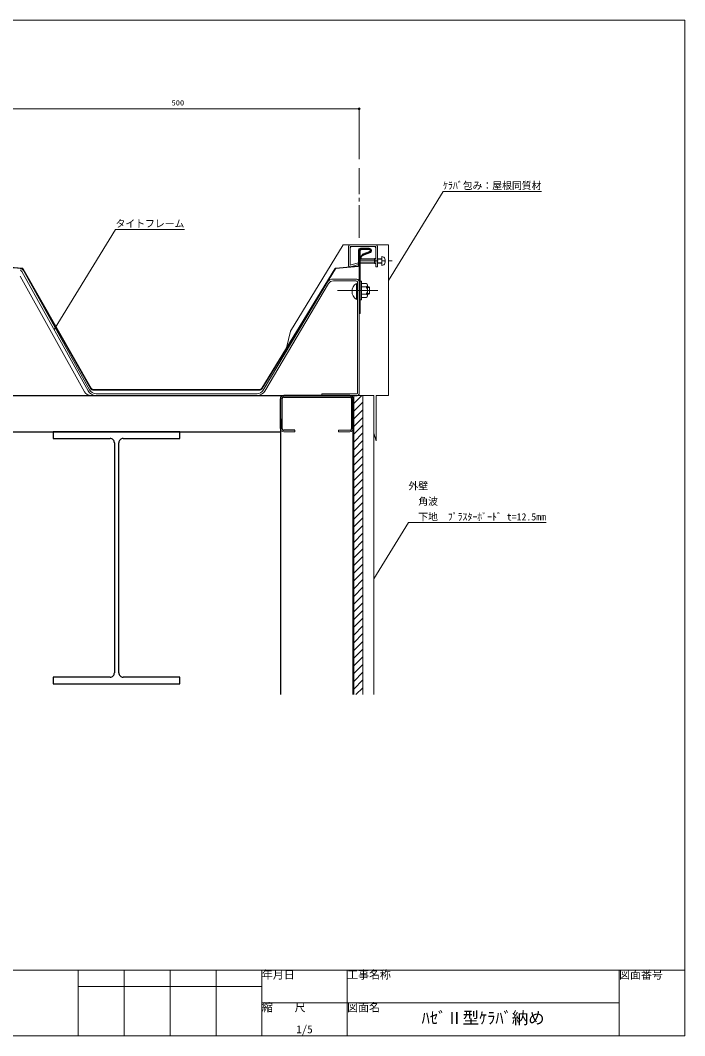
# Model space of a CAD drawing. Units: millimetres at full size, sheet at 1:5; details may follow other scales. Extents: x -3142 to 7368, y -2477 to 957.
# Drawn here: x 103 to 1015, y -837 to 558 of the extents above; entities that cross this region are included whole.
import ezdxf
from ezdxf.enums import TextEntityAlignment as Align

# ---------------------------------------------------------------- set-up
doc = ezdxf.new("R2010")
doc.units = ezdxf.units.MM
doc.header["$LTSCALE"] = 5
doc.header["$PDMODE"] = 32
doc.header["$PDSIZE"] = 2.5
doc.linetypes.add('CHAIN1', pattern=[8, 5, -1, 1, -1])
doc.linetypes.add('CHAIN2', pattern=[12, 9, -1, 1, -1])
for name, color, linetype, lineweight in [('0-0_0', 7, 'Continuous', 18), ('0-1_LAYER001', 7, 'Continuous', 18), ('0-3_LAYER003', 5, 'Continuous', 18), ('0-5_LAYER005', 4, 'Continuous', 18), ('0-6_LAYER006', 4, 'Continuous', 18)]:
    doc.layers.add(name, color=color, linetype=linetype, lineweight=lineweight)
doc.layers.add('0-2_LAYER002', color=7, linetype='Continuous')
doc.layers.add('0-4_LAYER004', color=7, linetype='Continuous')
doc.styles.add('ＭＳ ゴシック', font='')
doc.styles.get('ＭＳ ゴシック').set_extended_font_data('MS Gothic')

# ---------------------------------------------------------------- blocks, each defined once
blk = doc.blocks.new('GROUP_7')
at = {"layer": '0-6_LAYER006'}
for p, q in [((490.87, 42.429), (491.144, 42.703)), ((490.87, 31.823), (501.75, 42.703)), ((490.87, 21.216), (503.37, 33.716)), ((490.87, 10.61), (503.37, 23.11)), ((490.87, 0.003), (503.37, 12.503)), ((490.87, -10.604), (503.37, 1.896)), ((490.87, -21.21), (503.37, -8.71)), ((490.87, -31.817), (503.37, -19.317)), ((490.87, -42.423), (503.37, -29.923)), ((490.87, -53.03), (503.37, -40.53)), ((490.87, -63.637), (503.37, -51.137)), ((490.87, -74.243), (503.37, -61.743)), ((490.87, -84.85), (503.37, -72.35)), ((490.87, -95.456), (503.37, -82.956)), ((490.87, -106.063), (503.37, -93.563)), ((490.87, -116.67), (503.37, -104.17)), ((490.87, -127.276), (503.37, -114.776)), ((490.87, -137.883), (503.37, -125.383)), ((490.87, -148.489), (503.37, -135.989)), ((490.87, -159.096), (503.37, -146.596)), ((490.87, -169.703), (503.37, -157.203)), ((490.87, -180.309), (503.37, -167.809)), ((490.87, -190.916), (503.37, -178.416)), ((490.87, -201.522), (503.37, -189.022)), ((490.87, -212.129), (503.37, -199.629)), ((490.87, -222.736), (503.37, -210.236)), ((490.87, -233.342), (503.37, -220.842)), ((490.87, -243.949), (503.37, -231.449)), ((490.87, -254.555), (503.37, -242.055)), ((490.87, -265.162), (503.37, -252.662)), ((490.87, -275.769), (503.37, -263.269)), ((490.87, -286.375), (503.37, -273.875)), ((490.87, -296.982), (503.37, -284.482)), ((490.87, -307.588), (503.37, -295.088)), ((490.87, -318.195), (503.37, -305.695)), ((490.87, -328.802), (503.37, -316.302)), ((490.87, -339.408), (503.37, -326.908)), ((490.87, -350.015), (503.37, -337.515)), ((490.87, -360.621), (503.37, -348.121)), ((493.777, -368.321), (503.37, -358.728))]:
    blk.add_line(p, q, dxfattribs=at)
blk = doc.blocks.new('GROUP_8')
at = {"layer": '0-4_LAYER004'}
blk.add_lwpolyline([(78.344, -7.297), (78.344, -16.297), (156.344, -16.297)], dxfattribs=at)
blk = doc.blocks.new('GROUP_9')
at = {"layer": '0-4_LAYER004'}
blk.add_lwpolyline([(156.344, -344.297), (78.344, -344.297), (78.344, -353.297), (252.344, -353.297), (252.344, -344.297), (174.344, -344.297)], dxfattribs=at)
blk = doc.blocks.new('GROUP_10')
at = {"layer": '0-4_LAYER004'}
blk.add_lwpolyline([(174.344, -16.297), (252.344, -16.297), (252.344, -7.297), (78.344, -7.297)], dxfattribs=at)
blk = doc.blocks.new('GROUP_14')
at = {"layer": '0-6_LAYER006', "color": 2}
blk.add_line((518.37, 42.703), (518.37, -368.321), dxfattribs=at)
blk.add_lwpolyline([(503.37, -368.321), (503.37, 42.703), (518.37, 42.703)], dxfattribs=at)
blk = doc.blocks.new('GROUP_15')
at = {"layer": '0-6_LAYER006'}
blk.add_line((503.37, 42.703), (503.37, -368.321), dxfattribs=at)
blk.add_lwpolyline([(490.87, -368.321), (490.87, 42.703), (503.37, 42.703)], dxfattribs=at)

msp = doc.modelspace()

# ---------------------------------------------------------------- linework, layer by layer
at = {"layer": '0-0_0'}
for p, q in [((-945, 558.15), (1015, 558.15)), ((1015, 558.15), (1015, -836.85)), ((68.344, 436.451), (568.344, 436.451)), ((567.544, 221.536), (567.544, 242.553)), ((568.344, 221.54), (568.344, 242.553)), ((581.844, 245.053), (570.044, 245.053)), ((570.044, 244.253), (581.844, 244.253)), ((582.699, 239.403), (572.832, 235.813)), ((582.978, 238.64), (573.12, 235.063)), ((570.344, 229.873), (570.344, 232.243)), ((570.344, 229.873), (571.144, 229.873)), ((571.144, 229.873), (571.144, 232.243)), ((69.51, 219.678), (105.628, 216.973)), ((69.569, 220.484), (105.688, 217.775)), ((106.423, 216.47), (199.741, 52.423)), ((107.118, 216.87), (200.494, 52.723)), ((534.872, 216.93), (434.514, 52.613)), ((535.558, 216.514), (435.255, 52.293)), ((536.246, 217.785), (566.635, 220.541)), ((566.707, 219.748), (536.321, 216.989)), ((203.97, 50.703), (431.1, 50.703)), ((203.97, 49.903), (430.988, 49.903)), ((464.684, -7.297), (480.084, -7.297)), ((480.084, -4.997), (480.084, -7.297)), ((555.484, -7.297), (540.084, -7.297)), ((-945, -746.85), (1015, -746.85)), ((182.781, -746.85), (182.781, -836.85)), ((245.781, -746.85), (245.781, -836.85)), ((308.782, -746.85), (308.782, -836.85)), ((371.782, -746.85), (371.782, -836.85)), ((434.781, -746.85), (434.781, -836.85)), ((551.78, -746.85), (551.78, -836.85)), ((925, -746.85), (925, -836.85)), ((434.781, -769.35), (182.781, -769.35)), ((434.781, -791.85), (925, -791.85)), ((1015, -836.85), (-945, -836.85))]:
    msp.add_line(p, q, dxfattribs=at)
at = {"layer": '0-0_0', "color": 4}
for p, q in [((568.344, 436.451), (568.344, 367.573)), ((683.413, 323.164), (608.37, 200.89)), ((818.413, 323.164), (683.413, 323.164)), ((149.514, 133.41), (233.909, 270.921)), ((328.409, 270.921), (233.909, 270.921)), ((588.37, -209.403), (635.892, -131.973)), ((825, -131.973), (635.892, -131.973))]:
    msp.add_line(p, q, dxfattribs=at)
at = {"layer": '0-0_0', "color": 4, "linetype": 'CHAIN2'}
msp.add_line((568.344, 259.25), (568.344, 355.073), dxfattribs=at)
at = {"layer": '0-0_0', "color": 3}
for p, q in [((553.544, 247.184), (553.544, 221.784)), ((555.844, 249.484), (591.244, 249.484)), ((555.844, 247.184), (555.844, 221.784)), ((555.844, 247.184), (591.244, 247.184)), ((557.258, 247.184), (555.844, 245.769)), ((589.83, 247.184), (591.244, 245.769)), ((591.244, 247.184), (591.244, 219.484)), ((593.544, 247.184), (593.544, 219.484)), ((566.949, 224.759), (555.844, 221.784)), ((567.544, 222.538), (566.949, 224.759)), ((589.244, 230.984), (589.244, 223.984)), ((589.244, 230.984), (590.744, 230.984)), ((589.244, 223.984), (590.744, 223.984)), ((567.544, 222.538), (556.44, 219.562)), ((591.244, 219.484), (593.544, 219.484))]:
    msp.add_line(p, q, dxfattribs=at)
at = {"layer": '0-0_0', "linetype": 'CHAIN1'}
msp.add_line((569.244, 227.484), (613.744, 227.484), dxfattribs=at)
at = {"layer": '0-0_0', "color": 5}
for p, q in [((569.544, 230.484), (569.544, 224.484)), ((569.544, 230.484), (589.244, 230.484)), ((569.544, 230.084), (589.244, 230.084)), ((569.544, 224.884), (589.244, 224.884)), ((569.544, 224.484), (589.244, 224.484)), ((593.544, 230.484), (599.544, 230.484)), ((593.544, 230.084), (599.544, 230.084)), ((593.544, 224.884), (599.544, 224.884)), ((593.544, 224.484), (599.544, 224.484)), ((599.544, 233.484), (599.544, 221.484)), ((603.397, 227.984), (604.032, 227.984))]:
    msp.add_line(p, q, dxfattribs=at)
msp.add_lwpolyline([(603.397, 227.984), (603.397, 226.984), (604.032, 226.984)], dxfattribs=at)
at = {"layer": '0-0_0'}
msp.add_lwpolyline([(555.784, -4.997), (540.084, -4.997), (540.084, -7.297)], dxfattribs=at)
at = {"layer": '0-0_0', "color": 3}
for centre, radius, start, end in [((555.844, 247.184), 2.3, 90, 180), ((591.244, 247.184), 2.3, 0, 90), ((590.744, 231.484), 0.5, 270, 0), ((590.744, 223.484), 0.5, 0, 90), ((555.844, 221.784), 2.3, 180, 285)]:
    msp.add_arc(centre, radius, start, end, dxfattribs=at)
at = {"layer": '0-0_0'}
for centre, radius, start, end in [((570.044, 242.553), 2.5, 89.99996, 180.00004), ((570.044, 242.553), 1.7, 89.99996, 180.00004), ((581.844, 241.754), 3.3, 290.00438, 90.00443), ((574.143, 232.243), 3.799, 109.99719, 179.99723), ((574.144, 232.243), 3, 109.96027, 180.00117), ((105.553, 215.976), 1, 29.63351, 85.71624), ((105.554, 215.98), 1.8, 29.63368, 85.71085), ((536.408, 215.992), 1.8, 95.18159, 148.58518), ((536.411, 215.993), 1, 95.18825, 148.5844), ((566.544, 221.536), 1, 275.18159, 0), ((566.544, 221.54), 1.8, 275.18825, 0), ((204.081, 54.899), 4.996, 209.70993, 270.07602), ((203.969, 54.701), 3.998, 209.65489, 270.02099), ((430.992, 54.901), 4.998, 269.96162, 328.54584), ((431.105, 54.701), 3.998, 269.9332, 328.51742), ((464.684, -2.697), 4.6, 180, 270), ((555.484, -2.697), 4.6, 270, 0)]:
    msp.add_arc(centre, radius, start, end, dxfattribs=at)
at = {"layer": '0-0_0', "color": 1}
msp.add_arc((581.844, 241.753), 2.5, 289.99785, 89.99789, dxfattribs=at)
at = {"layer": '0-0_0', "color": 5}
for centre, radius, start, end in [((599.544, 229.265), 4.219, 17.94529, 90.00005), ((599.544, 225.702), 4.219, 269.99995, 342.05471), ((594.044, 227.484), 10, 2.86598, 17.94529), ((594.044, 227.484), 10, 342.05471, 357.13402)]:
    msp.add_arc(centre, radius, start, end, dxfattribs=at)
at = {"layer": '0-0_0', "color": 6}
msp.add_point((568.344, 436.451), dxfattribs=at)
at = {"layer": '0-1_LAYER001', "color": 3}
msp.add_line((568.344, 421.75), (568.344, 377.25), dxfattribs=at)
at = {"layer": '0-3_LAYER003'}
for p, q in [((568.344, 45.703), (568.344, 241.253)), ((569.544, 155.253), (569.544, 241.253)), ((571.344, 244.253), (581.844, 244.253)), ((571.344, 243.053), (581.844, 243.053)), ((196.137, 49.143), (105.399, 213.143)), ((198.324, 50.353), (107.586, 214.353)), ((191.119, 47.885), (103.165, 206.853)), ((436.698, 50.103), (524.215, 197.793)), ((438.848, 48.823), (526.366, 196.523)), ((563.891, 202.703), (532.818, 202.703)), ((563.891, 200.203), (532.818, 200.203)), ((564.462, 174.67), (564.462, 196.67)), ((566.079, 46.203), (566.079, 198.913)), ((568.266, 200.123), (568.266, 165.773)), ((569.544, 199.949), (571.544, 199.949)), ((571.544, 199.949), (571.544, 173.949)), ((571.544, 196.449), (578.044, 196.449)), ((594.034, 186.753), (538.434, 186.753)), ((566.079, 190.949), (564.462, 190.949)), ((566.079, 182.949), (564.462, 182.949)), ((571.544, 191.949), (578.044, 191.949)), ((571.544, 181.949), (578.044, 181.949)), ((579.544, 194.199), (579.544, 179.699)), ((579.544, 191.949), (581.544, 191.949)), ((582.544, 190.949), (579.544, 190.949)), ((582.544, 182.949), (579.544, 182.949)), ((579.544, 181.949), (581.544, 181.949)), ((582.544, 190.949), (581.544, 191.949)), ((581.544, 181.949), (582.544, 182.949)), ((582.544, 190.949), (582.544, 182.949)), ((569.544, 173.949), (571.544, 173.949)), ((571.544, 177.449), (578.044, 177.449)), ((569.544, 155.253), (568.344, 155.253)), ((200.259, 42.703), (428.095, 42.703)), ((207.074, 45.203), (428.095, 45.203)), ((517.067, 45.203), (517.067, 42.703)), ((517.067, 45.203), (565.079, 45.203))]:
    msp.add_line(p, q, dxfattribs=at)
msp.add_lwpolyline([(582.289, 240.523), (572.422, 236.933), (572.832, 235.813)], dxfattribs=at)
for centre, radius, start, end in [((571.344, 241.253), 3, 89.99996, 180.00004), ((571.344, 241.253), 1.8, 89.99996, 180.00004), ((581.844, 241.753), 2.5, 289.99785, 89.99789), ((581.844, 241.749), 1.304, 289.97565, 89.9757), ((103.211, 211.932), 2.501, 28.95501, 89.99953), ((103.211, 211.933), 5, 28.94928, 89.9938), ((532.825, 192.699), 10.004, 90.03918, 149.39032), ((532.821, 192.702), 7.501, 90.02339, 149.37452), ((571.545, 185.67), 13.083, 122.77904, 237.22096), ((563.891, 197.702), 2.501, 28.95501, 89.99953), ((563.891, 197.703), 5, 28.94928, 89.9938), ((577.107, 194.199), 2.438, 292.61984, 67.38016), ((570.461, 186.949), 9.083, 326.60151, 33.39849), ((577.107, 179.699), 2.438, 292.61984, 67.38016), ((199.87, 52.727), 10.001, 208.94473, 272.2292), ((207.067, 55.198), 12.495, 208.98702, 270.03154), ((207.067, 55.199), 9.996, 208.99789, 270.04241), ((428.097, 55.202), 9.999, 269.98892, 329.34005), ((428.102, 55.198), 12.495, 269.97052, 329.32165), ((565.079, 46.203), 1, 270, 360), ((565.344, 45.703), 3, 270, 360)]:
    msp.add_arc(centre, radius, start, end, dxfattribs=at)
at = {"layer": '0-4_LAYER004'}
for p, q in [((-608, 42.703), (565.344, 42.703)), ((555.484, 42.703), (464.684, 42.703)), ((460.084, -2.697), (460.084, 38.103)), ((462.384, -2.997), (462.384, 38.403)), ((464.384, 40.403), (555.784, 40.403)), ((557.784, 38.403), (557.784, -2.997)), ((560.084, -368.321), (560.084, 38.103)), ((460.084, 10.499), (460.084, -368.321)), ((-608, -7.297), (460.084, -7.297)), ((480.084, -4.997), (464.384, -4.997)), ((232.344, -22.297), (232.344, -338.299)), ((238.344, -338.299), (238.344, -22.297))]:
    msp.add_line(p, q, dxfattribs=at)
for centre, radius, start, end in [((464.684, 38.103), 4.6, 90, 180), ((555.484, 38.103), 4.6, 0, 90), ((464.384, 38.403), 2, 89.99996, 180.00004), ((555.784, 38.403), 2, 359.99996, 90.00004), ((464.384, -2.997), 2, 179.99996, 270.00004), ((555.784, -2.997), 2, 269.99996, 360), ((226.344, -22.297), 6, 359.99996, 90.00004), ((244.344, -22.297), 6, 89.99996, 180.00004), ((226.345, -338.298), 5.999, 269.99041, 359.99049), ((244.343, -338.298), 5.999, 180.00951, 270.00959)]:
    msp.add_arc(centre, radius, start, end, dxfattribs=at)
at = {"layer": '0-5_LAYER005'}
for p, q in [((474.106, 130.997), (546.475, 249.484)), ((546.475, 249.484), (608.37, 249.484)), ((608.37, 42.703), (608.37, 249.484)), ((474.106, 130.997), (468.469, 108.208)), ((588.37, -9.091), (591.639, -19.76))]:
    msp.add_line(p, q, dxfattribs=at)
msp.add_lwpolyline([(591.639, -19.76), (591.639, 42.703), (608.37, 42.703)], dxfattribs=at)

# ---------------------------------------------------------------- block references
at = {"layer": '0-0_0'}
msp.add_blockref('GROUP_7', (70, 0), dxfattribs=at)
at = {"layer": '0-4_LAYER004'}
for name in ['GROUP_8', 'GROUP_10', 'GROUP_9']:
    msp.add_blockref(name, (70, 0), dxfattribs=at)
at = {"layer": '0-6_LAYER006'}
for name in ['GROUP_15', 'GROUP_14']:
    msp.add_blockref(name, (70, 0), dxfattribs=at)

# ---------------------------------------------------------------- texts
at = {"layer": '0-0_0', "color": 4, "style": 'ＭＳ ゴシック'}
msp.add_text('500', height=7.331, dxfattribs=at).set_placement((310.844, 438.951), align=Align.BOTTOM_LEFT)
at = {"layer": '0-0_0', "style": 'ＭＳ ゴシック'}
for s, p in [('年月日', (434.781, -761.85)), ('工事名称', (551.78, -761.85)), ('図面番号', (925, -761.85)), ('縮\u3000\u3000尺', (434.782, -806.85)), ('図面名', (551.78, -806.85)), ('1/5', (482.031, -836.85))]:
    msp.add_text(s, height=11, dxfattribs=at).set_placement(p, align=Align.BOTTOM_LEFT)
at = {"layer": '0-1_LAYER001', "style": 'ＭＳ ゴシック'}
for s, p in [('ｹﾗﾊﾞ包み：屋根同質材', (683.413, 323.164)), ('タイトフレーム', (233.909, 270.921)), ('外壁', (635.892, -89.4)), ('\u3000角波', (635.892, -110.687)), ('\u3000下地\u3000ﾌﾟﾗｽﾀｰﾎﾞｰﾄﾞ t=12.5mm', (635.892, -131.973))]:
    msp.add_text(s, height=9.897, dxfattribs=at).set_placement(p, align=Align.BOTTOM_LEFT)
at = {"layer": '0-2_LAYER002', "style": 'ＭＳ ゴシック'}
msp.add_text('ﾊｾﾞⅡ型ｹﾗﾊﾞ納め', height=16.5, dxfattribs=at).set_placement((654.015, -825.6), align=Align.BOTTOM_LEFT)

doc.saveas('drawing.dxf')
